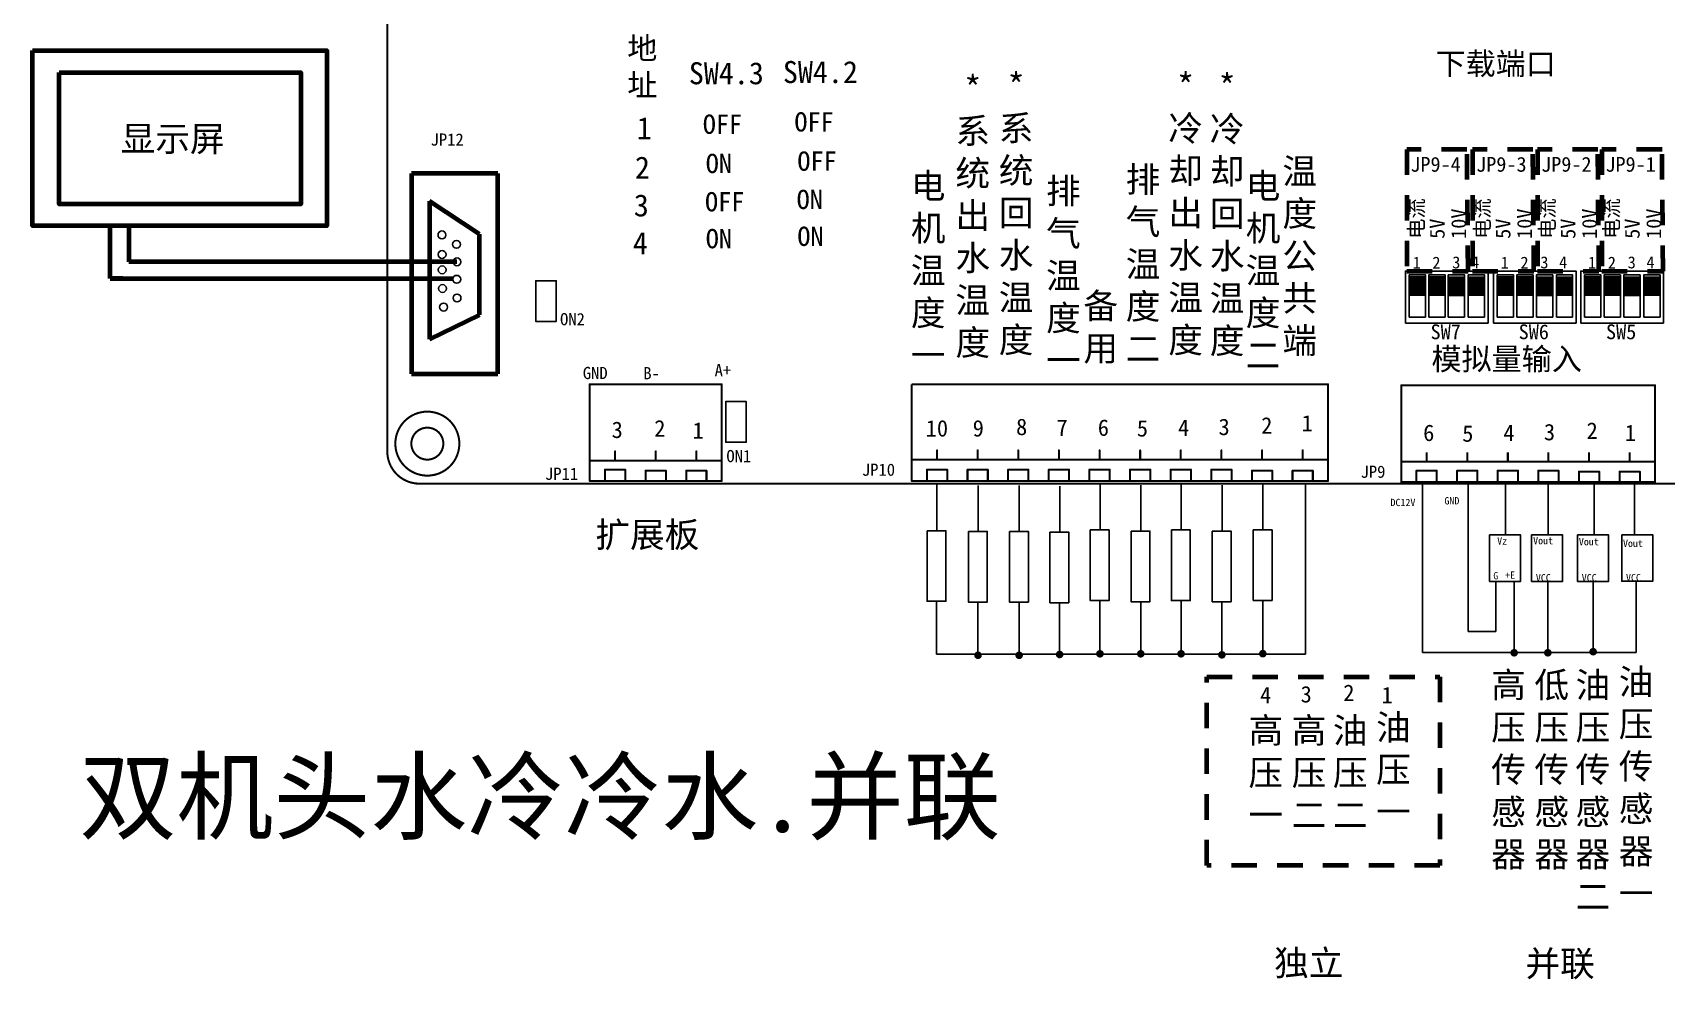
# Model space of a CAD drawing. Extents: x -2.1 to 11.9, y 28.1 to 36.9.
# Drawn here: x -1.91 to 6.13, y 28.52 to 33.18 of the extents above; entities that cross this region are included whole.
import ezdxf
from ezdxf.enums import TextEntityAlignment as Align

# ---------------------------------------------------------------- set-up
doc = ezdxf.new("R2010")
doc.units = 0
doc.header["$MEASUREMENT"] = 0
doc.linetypes.add('ACAD_ISO07W100', pattern=[3, 0, -3])
doc.linetypes.add('HIDDEN2', pattern=[0.1875, 0.125, -0.0625])
doc.layers.get('0').update_dxf_attribs({"linetype": 'CONTINUOUS'})
for name, color, linetype in [('BOTTOMSOLDER', 250, 'CONTINUOUS'), ('KEEPOUTLAYER', 250, 'CONTINUOUS'), ('MECHANICAL1', 251, 'CONTINUOUS'), ('TOPOVERLAY', 250, 'CONTINUOUS')]:
    doc.layers.add(name, color=color, linetype=linetype)
doc.styles.add('宋体', font='')
doc.styles.get('宋体').set_extended_font_data('SimSun')

msp = doc.modelspace()

# ---------------------------------------------------------------- hatches: boundary and pattern name
for points in [[(4.8653, 31.9853), (4.9455, 31.9853), (4.9455, 31.8872), (4.8653, 31.8872)], [(4.963, 31.9857), (5.0432, 31.9857), (5.0432, 31.8877), (4.963, 31.8877)], [(5.0588, 31.9848), (5.139, 31.9848), (5.139, 31.8867), (5.0588, 31.8867)], [(5.1571, 31.9852), (5.2372, 31.9852), (5.2372, 31.8872), (5.1571, 31.8872)], [(5.299, 31.9853), (5.3792, 31.9853), (5.3792, 31.8872), (5.299, 31.8872)], [(5.3967, 31.9857), (5.4769, 31.9857), (5.4769, 31.8877), (5.3967, 31.8877)], [(5.4925, 31.9848), (5.5727, 31.9848), (5.5727, 31.8867), (5.4925, 31.8867)], [(5.5908, 31.9852), (5.6709, 31.9852), (5.6709, 31.8872), (5.5908, 31.8872)], [(5.729, 31.9853), (5.8092, 31.9853), (5.8092, 31.8872), (5.729, 31.8872)], [(5.8267, 31.9857), (5.9069, 31.9857), (5.9069, 31.8877), (5.8267, 31.8877)], [(5.9225, 31.9848), (6.0026, 31.9848), (6.0026, 31.8867), (5.9225, 31.8867)], [(6.0207, 31.9852), (6.1009, 31.9852), (6.1009, 31.8872), (6.0207, 31.8872)]]:
    msp.add_hatch(color=256).paths.add_polyline_path(points)
h = msp.add_hatch(color=256)
edge = h.paths.add_edge_path()
edge.add_arc((2.7437, 30.1191), 0.0189, 180, 540)
h = msp.add_hatch(color=256)
edge = h.paths.add_edge_path()
edge.add_arc((2.9462, 30.1191), 0.0189, 180, 540)
h = msp.add_hatch(color=256)
edge = h.paths.add_edge_path()
edge.add_arc((3.1455, 30.123), 0.0189, 180, 540)
h = msp.add_hatch(color=256)
edge = h.paths.add_edge_path()
edge.add_arc((3.344, 30.1265), 0.0189, 180, 540)
h = msp.add_hatch(color=256)
edge = h.paths.add_edge_path()
edge.add_arc((3.5449, 30.1265), 0.0189, 180, 540)
h = msp.add_hatch(color=256)
edge = h.paths.add_edge_path()
edge.add_arc((3.7434, 30.1265), 0.0189, 180, 540)
h = msp.add_hatch(color=256)
edge = h.paths.add_edge_path()
edge.add_arc((3.9444, 30.1214), 0.0189, 180, 540)
h = msp.add_hatch(color=256)
edge = h.paths.add_edge_path()
edge.add_arc((4.1458, 30.1271), 0.0189, 180, 540)
h = msp.add_hatch(color=256)
edge = h.paths.add_edge_path()
edge.add_arc((5.3831, 30.1315), 0.0189, 180, 540)
h = msp.add_hatch(color=256)
edge = h.paths.add_edge_path()
edge.add_arc((5.5489, 30.1315), 0.0189, 180, 540)
h = msp.add_hatch(color=256)
edge = h.paths.add_edge_path()
edge.add_arc((5.7721, 30.1367), 0.0189, 180, 540)

# ---------------------------------------------------------------- linework, layer by layer
for p, q in [((5.253, 32.0106), (4.8461, 32.0106)), ((4.8477, 32.0108), (4.8477, 31.7542)), ((5.2547, 32.0108), (5.2547, 31.7542)), ((5.6867, 32.0106), (5.2798, 32.0106)), ((5.2814, 32.0108), (5.2814, 31.7542)), ((5.6883, 32.0108), (5.6883, 31.7542)), ((6.1167, 32.0106), (5.7098, 32.0106)), ((5.7114, 32.0108), (5.7114, 31.7542)), ((6.1183, 32.0108), (6.1183, 31.7542)), ((4.8664, 31.7834), (4.9468, 31.7834)), ((4.9625, 31.7834), (5.0429, 31.7834)), ((5.0589, 31.7834), (5.1393, 31.7834)), ((5.1572, 31.7834), (5.2375, 31.7834)), ((5.3001, 31.7834), (5.3805, 31.7834)), ((5.3962, 31.7834), (5.4766, 31.7834)), ((5.4926, 31.7834), (5.573, 31.7834)), ((5.5908, 31.7834), (5.6712, 31.7834)), ((5.73, 31.7834), (5.8104, 31.7834)), ((5.8262, 31.7834), (5.9066, 31.7834)), ((5.9225, 31.7834), (6.0029, 31.7834)), ((6.0208, 31.7834), (6.1012, 31.7834)), ((4.8477, 31.7542), (5.2547, 31.7542)), ((5.2814, 31.7542), (5.6883, 31.7542)), ((5.7114, 31.7542), (6.1183, 31.7542))]:
    msp.add_line(p, q)
for points in [[(4.8664, 31.7834), (4.8664, 31.9917), (4.9468, 31.9917), (4.9468, 31.7834)], [(4.9625, 31.7834), (4.9625, 31.9917), (5.0429, 31.9917), (5.0429, 31.7834)], [(5.0589, 31.7834), (5.0589, 31.9917), (5.1393, 31.9917), (5.1393, 31.7834)], [(5.1572, 31.7834), (5.1572, 31.9917), (5.2375, 31.9917), (5.2375, 31.7834)], [(5.3001, 31.7834), (5.3001, 31.9917), (5.3805, 31.9917), (5.3805, 31.7834)], [(5.3962, 31.7834), (5.3962, 31.9917), (5.4766, 31.9917), (5.4766, 31.7834)], [(5.4926, 31.7834), (5.4926, 31.9917), (5.573, 31.9917), (5.573, 31.7834)], [(5.5908, 31.7834), (5.5908, 31.9917), (5.6712, 31.9917), (5.6712, 31.7834)], [(5.73, 31.7834), (5.73, 31.9917), (5.8104, 31.9917), (5.8104, 31.7834)], [(5.8262, 31.7834), (5.8262, 31.9917), (5.9066, 31.9917), (5.9066, 31.7834)], [(5.9225, 31.7834), (5.9225, 31.9917), (6.0029, 31.9917), (6.0029, 31.7834)], [(6.0208, 31.7834), (6.0208, 31.9917), (6.1012, 31.9917), (6.1012, 31.7834)]]:
    msp.add_lwpolyline(points)
at = {"layer": 'BOTTOMSOLDER', "color": 0, "linetype": 'Continuous', "lineweight": 80}
for p, q in [((0.3799, 32.4911), (-0.0454, 32.4911)), ((-0.0454, 32.4911), (-0.045, 32.4813)), ((-0.045, 32.4813), (-0.045, 31.5053)), ((0.3799, 31.5053), (0.3799, 32.4911)), ((0.2888, 32.1915), (0.0438, 32.3548)), ((0.0438, 32.3548), (0.0438, 32.3177)), ((0.0438, 32.3177), (0.0438, 31.6758)), ((-1.5287, 32.1401), (-1.5287, 32.2332)), ((-1.4348, 32.0559), (-1.4348, 32.2332)), ((0.2888, 31.7946), (0.2888, 32.1915)), ((-1.5287, 31.9736), (-1.5287, 32.1401)), ((0.1785, 32.0559), (-1.4368, 32.0559)), ((-1.5287, 31.9736), (0.1584, 31.9736)), ((-1.4656, 31.9736), (-1.5287, 31.9736)), ((0.0438, 31.6758), (0.2888, 31.7946)), ((-0.045, 31.5053), (0.3799, 31.5053))]:
    msp.add_line(p, q, dxfattribs=at)
at = {"layer": 'BOTTOMSOLDER', "color": 0, "linetype": 'Continuous'}
for p, q in [((4.3563, 30.1246), (4.3563, 30.9641)), ((4.9312, 30.133), (4.9312, 30.9641)), ((5.1575, 30.2364), (5.1575, 30.9641)), ((5.5505, 30.7176), (5.5505, 30.9693)), ((5.9764, 30.7154), (5.9764, 30.9671)), ((6.0656, 30.9641), (6.0656, 30.9641)), ((2.5406, 30.9583), (2.5406, 30.7325)), ((2.7442, 30.9544), (2.7442, 30.7286)), ((2.9467, 30.9546), (2.9467, 30.7288)), ((3.146, 30.9516), (3.146, 30.7258)), ((3.3445, 30.9617), (3.3445, 30.7359)), ((3.5454, 30.9567), (3.5454, 30.7308)), ((3.7439, 30.9617), (3.7439, 30.7359)), ((3.9449, 30.9567), (3.9449, 30.7308)), ((4.1463, 30.9624), (4.1463, 30.7366)), ((5.3409, 30.7116), (5.3409, 30.9633)), ((5.7775, 30.7116), (5.7775, 30.9633)), ((2.5406, 30.7325), (2.5406, 30.7325)), ((2.7442, 30.7286), (2.7442, 30.7286)), ((2.9467, 30.7288), (2.9467, 30.7288)), ((3.146, 30.7258), (3.146, 30.7258)), ((3.3445, 30.7359), (3.3445, 30.7359)), ((3.5454, 30.7308), (3.5454, 30.7308)), ((3.7439, 30.7359), (3.7439, 30.7359)), ((3.9449, 30.7308), (3.9449, 30.7308)), ((4.1463, 30.7366), (4.1463, 30.7366)), ((5.293, 30.4827), (5.293, 30.2364)), ((5.383, 30.133), (5.383, 30.4827)), ((5.772, 30.4879), (5.772, 30.1382)), ((5.9836, 30.133), (5.9836, 30.4835)), ((5.5488, 30.4801), (5.5488, 30.1304)), ((2.54, 30.3832), (2.54, 30.1246)), ((2.7436, 30.3792), (2.7436, 30.1206)), ((2.946, 30.3795), (2.946, 30.1209)), ((3.1454, 30.3764), (3.1454, 30.1178)), ((3.3438, 30.3866), (3.3438, 30.128)), ((3.5448, 30.3815), (3.5448, 30.1229)), ((3.7432, 30.3866), (3.7432, 30.128)), ((3.9442, 30.3815), (3.9442, 30.1229)), ((4.1457, 30.3872), (4.1457, 30.1287)), ((5.293, 30.2364), (5.1575, 30.2364)), ((2.54, 30.1246), (4.3563, 30.1246)), ((5.383, 30.133), (4.9312, 30.133)), ((5.383, 30.133), (5.9836, 30.133)), ((5.8477, 30.133), (5.8477, 30.133))]:
    msp.add_line(p, q, dxfattribs=at)
at = {"layer": 'BOTTOMSOLDER', "color": 0, "linetype": 'Continuous', "lineweight": 80}
for points in [[(-1.9103, 33.0962), (-0.4618, 33.0962), (-0.4618, 32.2332), (-1.9103, 32.2332)], [(-1.7801, 32.9873), (-0.5906, 32.9873), (-0.5906, 32.3394), (-1.7801, 32.3394)]]:
    msp.add_lwpolyline(points, close=True, dxfattribs=at)
at = {"layer": 'BOTTOMSOLDER', "color": 0, "linetype": 'HIDDEN2', "lineweight": 80}
for points in [[(4.854, 32.6088), (4.854, 32.0106), (5.1564, 32.0106), (5.1509, 32.6088), (4.854, 32.6088)], [(5.178, 32.6088), (5.178, 32.0106), (5.4805, 32.0106), (5.4749, 32.6088), (5.178, 32.6088)], [(5.498, 32.6088), (5.498, 32.0106), (5.8004, 32.0106), (5.7949, 32.6088), (5.498, 32.6088)], [(5.8142, 32.6088), (5.8142, 32.0106), (6.1167, 32.0106), (6.1111, 32.6088), (5.8142, 32.6088)]]:
    msp.add_lwpolyline(points, dxfattribs=at)
at = {"layer": 'BOTTOMSOLDER', "color": 0, "linetype": 'Continuous'}
for points in [[(2.4927, 30.7325), (2.5854, 30.7325), (2.5854, 30.3847), (2.4927, 30.3847)], [(2.6962, 30.7286), (2.789, 30.7286), (2.789, 30.3807), (2.6962, 30.3807)], [(2.8987, 30.7288), (2.9915, 30.7288), (2.9915, 30.381), (2.8987, 30.381)], [(3.098, 30.7258), (3.1908, 30.7258), (3.1908, 30.3779), (3.098, 30.3779)], [(3.2965, 30.7359), (3.3893, 30.7359), (3.3893, 30.3881), (3.2965, 30.3881)], [(3.4975, 30.7308), (3.5903, 30.7308), (3.5903, 30.383), (3.4975, 30.383)], [(3.6959, 30.7359), (3.7887, 30.7359), (3.7887, 30.3881), (3.6959, 30.3881)], [(3.8969, 30.7308), (3.9897, 30.7308), (3.9897, 30.383), (3.8969, 30.383)], [(4.0983, 30.7366), (4.1911, 30.7366), (4.1911, 30.3888), (4.0983, 30.3888)], [(5.2625, 30.7116), (5.4152, 30.7116), (5.4152, 30.4827), (5.2625, 30.4827)], [(5.4692, 30.7116), (5.6219, 30.7116), (5.6219, 30.4827), (5.4692, 30.4827)], [(5.695, 30.7116), (5.8477, 30.7116), (5.8477, 30.4827), (5.695, 30.4827)], [(5.9129, 30.7124), (6.0656, 30.7124), (6.0656, 30.4835), (5.9129, 30.4835)]]:
    msp.add_lwpolyline(points, close=True, dxfattribs=at)
at = {"layer": 'BOTTOMSOLDER', "color": 0, "linetype": 'HIDDEN2', "lineweight": 80}
msp.add_lwpolyline([(3.87, 30.0133), (5.017, 30.0133), (5.017, 29.0849), (3.87, 29.0849)], close=True, dxfattribs=at)
at = {"layer": 'BOTTOMSOLDER', "color": 0, "linetype": 'Continuous'}
for centre in [(0.1046, 32.1884), (0.1046, 32.1884), (0.1053, 32.092), (0.1764, 32.1418), (0.1764, 32.1418), (0.1056, 32.0165), (0.1056, 32.0165), (0.1785, 32.0559), (0.1072, 31.9245), (0.1774, 31.9699), (0.1774, 31.9699), (0.1127, 31.833), (0.179, 31.8779)]:
    msp.add_circle(centre, 0.0194, dxfattribs=at)
at = {"layer": 'KEEPOUTLAYER', "color": 0, "const_width": 0.01}
for points in [[(-0.1642, 31.1216), (-0.1642, 35.7279)], [(-0.0067, 30.9641), (10.9307, 30.9641)]]:
    msp.add_lwpolyline(points, dxfattribs=at)
at = {"layer": 'KEEPOUTLAYER', "color": 0}
for points, const_width in [([(0.1902, 31.1609, 1), (-0.1248, 31.1609, 1)], 0.01), ([(-0.1273, 31.1609, 1), (-0.1223, 31.1609, 1)], 0.005), ([(0.1877, 31.1609, 1), (0.1927, 31.1609, 1)], 0.005), ([(-0.0092, 30.9641, 1), (-0.0042, 30.9641, 1)], 0.005), ([(-0.0092, 30.9641, 1), (-0.0042, 30.9641, 1)], 0.005)]:
    msp.add_lwpolyline(points, format="xyb", close=True, dxfattribs=dict(at, const_width=const_width))
at = {"layer": 'KEEPOUTLAYER', "color": 0, "const_width": 0.01}
msp.add_lwpolyline([(-0.0067, 30.9641, -0.414214), (-0.1642, 31.1216)], format="xyb", dxfattribs=at)
at = {"layer": 'MECHANICAL1', "color": 0}
for points, const_width in [([(0.1114, 31.1609, 1), (-0.046, 31.1609, 1)], 0.01), ([(-0.0485, 31.1609, 1), (-0.0435, 31.1609, 1)], 0.005), ([(0.1089, 31.1609, 1), (0.1139, 31.1609, 1)], 0.005)]:
    msp.add_lwpolyline(points, format="xyb", close=True, dxfattribs=dict(at, const_width=const_width))
at = {"layer": 'TOPOVERLAY', "color": 0}
for points, const_width in [([(0.565, 31.9627, 1), (0.5689, 31.9627, 1)], 0.00394), ([(0.565, 31.9627, 1), (0.5689, 31.9627, 1)], 0.00394), ([(0.665, 31.9627, 1), (0.6689, 31.9627, 1)], 0.00394), ([(0.665, 31.9627, 1), (0.6689, 31.9627, 1)], 0.00394), ([(0.565, 31.7627, 1), (0.5689, 31.7627, 1)], 0.00394), ([(0.565, 31.7627, 1), (0.5689, 31.7627, 1)], 0.00394), ([(0.665, 31.7627, 1), (0.6689, 31.7627, 1)], 0.00394), ([(0.665, 31.7627, 1), (0.6689, 31.7627, 1)], 0.00394), ([(0.8295, 31.4527, 1), (0.8345, 31.4527, 1)], 0.005), ([(0.8295, 31.4527, 1), (0.8345, 31.4527, 1)], 0.005), ([(1.4795, 31.4527, 1), (1.4845, 31.4527, 1)], 0.005), ([(1.4795, 31.4527, 1), (1.4845, 31.4527, 1)], 0.005), ([(4.4645, 31.4527, 1), (4.4695, 31.4527, 1)], 0.005), ([(4.4645, 31.4527, 1), (4.4695, 31.4527, 1)], 0.005), ([(4.8245, 31.4477, 1), (4.8295, 31.4477, 1)], 0.005), ([(4.8245, 31.4477, 1), (4.8295, 31.4477, 1)], 0.005), ([(6.0745, 31.4477, 1), (6.0795, 31.4477, 1)], 0.005), ([(6.0745, 31.4477, 1), (6.0795, 31.4477, 1)], 0.005), ([(1.5, 31.3677, 1), (1.5039, 31.3677, 1)], 0.00394), ([(1.5, 31.3677, 1), (1.5039, 31.3677, 1)], 0.00394), ([(1.6, 31.3677, 1), (1.6039, 31.3677, 1)], 0.00394), ([(1.6, 31.3677, 1), (1.6039, 31.3677, 1)], 0.00394), ([(0.9545, 31.1227, 1), (0.9595, 31.1227, 1)], 0.005), ([(1.1545, 31.1227, 1), (1.1595, 31.1227, 1)], 0.005), ([(1.3545, 31.1227, 1), (1.3595, 31.1227, 1)], 0.005), ([(1.5, 31.1677, 1), (1.5039, 31.1677, 1)], 0.00394), ([(1.5, 31.1677, 1), (1.5039, 31.1677, 1)], 0.00394), ([(1.6, 31.1677, 1), (1.6039, 31.1677, 1)], 0.00394), ([(1.6, 31.1677, 1), (1.6039, 31.1677, 1)], 0.00394), ([(2.5395, 31.1277, 1), (2.5445, 31.1277, 1)], 0.005), ([(2.7395, 31.1277, 1), (2.7445, 31.1277, 1)], 0.005), ([(2.9395, 31.1277, 1), (2.9445, 31.1277, 1)], 0.005), ([(3.1395, 31.1277, 1), (3.1445, 31.1277, 1)], 0.005), ([(3.3395, 31.1277, 1), (3.3445, 31.1277, 1)], 0.005), ([(3.5395, 31.1277, 1), (3.5445, 31.1277, 1)], 0.005), ([(3.7395, 31.1277, 1), (3.7445, 31.1277, 1)], 0.005), ([(3.9395, 31.1277, 1), (3.9445, 31.1277, 1)], 0.005), ([(4.1395, 31.1277, 1), (4.1445, 31.1277, 1)], 0.005), ([(4.3395, 31.1277, 1), (4.3445, 31.1277, 1)], 0.005), ([(0.8295, 31.0777, 1), (0.8345, 31.0777, 1)], 0.005), ([(0.9545, 31.0777, 1), (0.9595, 31.0777, 1)], 0.005), ([(1.1545, 31.0777, 1), (1.1595, 31.0777, 1)], 0.005), ([(1.3545, 31.0777, 1), (1.3595, 31.0777, 1)], 0.005), ([(1.4795, 31.0777, 1), (1.4845, 31.0777, 1)], 0.005), ([(2.4145, 31.0827, 1), (2.4195, 31.0827, 1)], 0.005), ([(2.5395, 31.0827, 1), (2.5445, 31.0827, 1)], 0.005), ([(2.7395, 31.0827, 1), (2.7445, 31.0827, 1)], 0.005), ([(2.9395, 31.0827, 1), (2.9445, 31.0827, 1)], 0.005), ([(3.1395, 31.0827, 1), (3.1445, 31.0827, 1)], 0.005), ([(3.3395, 31.0827, 1), (3.3445, 31.0827, 1)], 0.005), ([(3.5395, 31.0827, 1), (3.5445, 31.0827, 1)], 0.005), ([(3.6145, 31.0827, 1), (3.6195, 31.0827, 1)], 0.005), ([(3.6645, 31.0827, 1), (3.6695, 31.0827, 1)], 0.005), ([(3.7395, 31.0827, 1), (3.7445, 31.0827, 1)], 0.005), ([(3.9395, 31.0827, 1), (3.9445, 31.0827, 1)], 0.005), ([(4.1395, 31.0827, 1), (4.1445, 31.0827, 1)], 0.005), ([(4.3395, 31.0827, 1), (4.3445, 31.0827, 1)], 0.005), ([(4.4645, 31.0827, 1), (4.4695, 31.0827, 1)], 0.005), ([(4.8245, 31.0727, 1), (4.8295, 31.0727, 1)], 0.005), ([(4.9495, 31.0727, 1), (4.9545, 31.0727, 1)], 0.005), ([(5.1495, 31.0727, 1), (5.1545, 31.0727, 1)], 0.005), ([(5.2245, 31.0727, 1), (5.2295, 31.0727, 1)], 0.005), ([(5.2695, 31.0727, 1), (5.2745, 31.0727, 1)], 0.005), ([(5.3495, 31.0727, 1), (5.3545, 31.0727, 1)], 0.005), ([(5.5495, 31.0727, 1), (5.5545, 31.0727, 1)], 0.005), ([(5.7495, 31.0727, 1), (5.7545, 31.0727, 1)], 0.005), ([(5.9495, 31.0727, 1), (5.9545, 31.0727, 1)], 0.005), ([(6.0745, 31.0727, 1), (6.0795, 31.0727, 1)], 0.005), ([(-0.0242, 30.9641, 1), (-0.0192, 30.9641, 1)], 0.005), ([(0.8295, 30.9777, 1), (0.8345, 30.9777, 1)], 0.005), ([(0.8295, 30.9777, 1), (0.8345, 30.9777, 1)], 0.005), ([(0.9045, 31.0327, 1), (0.9095, 31.0327, 1)], 0.005), ([(0.9045, 31.0327, 1), (0.9095, 31.0327, 1)], 0.005), ([(0.9045, 30.9827, 1), (0.9095, 30.9827, 1)], 0.005), ([(1.0045, 31.0327, 1), (1.0095, 31.0327, 1)], 0.005), ([(1.0045, 31.0327, 1), (1.0095, 31.0327, 1)], 0.005), ([(1.0045, 30.9827, 1), (1.0095, 30.9827, 1)], 0.005), ([(1.1045, 31.0277, 1), (1.1095, 31.0277, 1)], 0.005), ([(1.1045, 31.0277, 1), (1.1095, 31.0277, 1)], 0.005), ([(1.1045, 30.9777, 1), (1.1095, 30.9777, 1)], 0.005), ([(1.2045, 31.0277, 1), (1.2095, 31.0277, 1)], 0.005), ([(1.2045, 31.0277, 1), (1.2095, 31.0277, 1)], 0.005), ([(1.2045, 30.9777, 1), (1.2095, 30.9777, 1)], 0.005), ([(1.3045, 31.0277, 1), (1.3095, 31.0277, 1)], 0.005), ([(1.3045, 31.0277, 1), (1.3095, 31.0277, 1)], 0.005), ([(1.3045, 30.9777, 1), (1.3095, 30.9777, 1)], 0.005), ([(1.4045, 31.0277, 1), (1.4095, 31.0277, 1)], 0.005), ([(1.4045, 31.0277, 1), (1.4095, 31.0277, 1)], 0.005), ([(1.4045, 30.9777, 1), (1.4095, 30.9777, 1)], 0.005), ([(1.4795, 30.9777, 1), (1.4845, 30.9777, 1)], 0.005), ([(1.4795, 30.9777, 1), (1.4845, 30.9777, 1)], 0.005), ([(2.4145, 30.9777, 1), (2.4195, 30.9777, 1)], 0.005), ([(2.4145, 30.9777, 1), (2.4195, 30.9777, 1)], 0.005), ([(2.4895, 31.0327, 1), (2.4945, 31.0327, 1)], 0.005), ([(2.4895, 31.0327, 1), (2.4945, 31.0327, 1)], 0.005), ([(2.4895, 30.9827, 1), (2.4945, 30.9827, 1)], 0.005), ([(2.5895, 31.0327, 1), (2.5945, 31.0327, 1)], 0.005), ([(2.5895, 31.0327, 1), (2.5945, 31.0327, 1)], 0.005), ([(2.5895, 30.9827, 1), (2.5945, 30.9827, 1)], 0.005), ([(2.6895, 31.0327, 1), (2.6945, 31.0327, 1)], 0.005), ([(2.6895, 31.0327, 1), (2.6945, 31.0327, 1)], 0.005), ([(2.6895, 30.9827, 1), (2.6945, 30.9827, 1)], 0.005), ([(2.7895, 31.0327, 1), (2.7945, 31.0327, 1)], 0.005), ([(2.7895, 31.0327, 1), (2.7945, 31.0327, 1)], 0.005), ([(2.7895, 30.9827, 1), (2.7945, 30.9827, 1)], 0.005), ([(2.8895, 31.0327, 1), (2.8945, 31.0327, 1)], 0.005), ([(2.8895, 31.0327, 1), (2.8945, 31.0327, 1)], 0.005), ([(2.8895, 30.9827, 1), (2.8945, 30.9827, 1)], 0.005), ([(2.9895, 31.0327, 1), (2.9945, 31.0327, 1)], 0.005), ([(2.9895, 31.0327, 1), (2.9945, 31.0327, 1)], 0.005), ([(2.9895, 30.9827, 1), (2.9945, 30.9827, 1)], 0.005), ([(3.0895, 31.0327, 1), (3.0945, 31.0327, 1)], 0.005), ([(3.0895, 31.0327, 1), (3.0945, 31.0327, 1)], 0.005), ([(3.0895, 30.9827, 1), (3.0945, 30.9827, 1)], 0.005), ([(3.1895, 31.0327, 1), (3.1945, 31.0327, 1)], 0.005), ([(3.1895, 31.0327, 1), (3.1945, 31.0327, 1)], 0.005), ([(3.1895, 30.9827, 1), (3.1945, 30.9827, 1)], 0.005), ([(3.2895, 31.0327, 1), (3.2945, 31.0327, 1)], 0.005), ([(3.2895, 31.0327, 1), (3.2945, 31.0327, 1)], 0.005), ([(3.2895, 30.9827, 1), (3.2945, 30.9827, 1)], 0.005), ([(3.3895, 31.0327, 1), (3.3945, 31.0327, 1)], 0.005), ([(3.3895, 31.0327, 1), (3.3945, 31.0327, 1)], 0.005), ([(3.3895, 30.9827, 1), (3.3945, 30.9827, 1)], 0.005), ([(3.4895, 31.0327, 1), (3.4945, 31.0327, 1)], 0.005), ([(3.4895, 31.0327, 1), (3.4945, 31.0327, 1)], 0.005), ([(3.4895, 30.9827, 1), (3.4945, 30.9827, 1)], 0.005), ([(3.5895, 31.0327, 1), (3.5945, 31.0327, 1)], 0.005), ([(3.5895, 31.0327, 1), (3.5945, 31.0327, 1)], 0.005), ([(3.5895, 30.9827, 1), (3.5945, 30.9827, 1)], 0.005), ([(3.6895, 31.0327, 1), (3.6945, 31.0327, 1)], 0.005), ([(3.6895, 31.0327, 1), (3.6945, 31.0327, 1)], 0.005), ([(3.6895, 30.9827, 1), (3.6945, 30.9827, 1)], 0.005), ([(3.7895, 31.0327, 1), (3.7945, 31.0327, 1)], 0.005), ([(3.7895, 31.0327, 1), (3.7945, 31.0327, 1)], 0.005), ([(3.7895, 30.9827, 1), (3.7945, 30.9827, 1)], 0.005), ([(3.8895, 31.0327, 1), (3.8945, 31.0327, 1)], 0.005), ([(3.8895, 31.0327, 1), (3.8945, 31.0327, 1)], 0.005), ([(3.8895, 30.9827, 1), (3.8945, 30.9827, 1)], 0.005), ([(3.9895, 31.0327, 1), (3.9945, 31.0327, 1)], 0.005), ([(3.9895, 31.0327, 1), (3.9945, 31.0327, 1)], 0.005), ([(3.9895, 30.9827, 1), (3.9945, 30.9827, 1)], 0.005), ([(4.0895, 31.0277, 1), (4.0945, 31.0277, 1)], 0.005), ([(4.0895, 31.0277, 1), (4.0945, 31.0277, 1)], 0.005), ([(4.0895, 30.9777, 1), (4.0945, 30.9777, 1)], 0.005), ([(4.1895, 31.0277, 1), (4.1945, 31.0277, 1)], 0.005), ([(4.1895, 31.0277, 1), (4.1945, 31.0277, 1)], 0.005), ([(4.1895, 30.9777, 1), (4.1945, 30.9777, 1)], 0.005), ([(4.2895, 31.0277, 1), (4.2945, 31.0277, 1)], 0.005), ([(4.2895, 31.0277, 1), (4.2945, 31.0277, 1)], 0.005), ([(4.2895, 30.9777, 1), (4.2945, 30.9777, 1)], 0.005), ([(4.3895, 31.0277, 1), (4.3945, 31.0277, 1)], 0.005), ([(4.3895, 31.0277, 1), (4.3945, 31.0277, 1)], 0.005), ([(4.3895, 30.9777, 1), (4.3945, 30.9777, 1)], 0.005), ([(4.4645, 30.9777, 1), (4.4695, 30.9777, 1)], 0.005), ([(4.4645, 30.9777, 1), (4.4695, 30.9777, 1)], 0.005), ([(4.8245, 30.9727, 1), (4.8295, 30.9727, 1)], 0.005), ([(4.8245, 30.9727, 1), (4.8295, 30.9727, 1)], 0.005), ([(4.8995, 31.0277, 1), (4.9045, 31.0277, 1)], 0.005), ([(4.8995, 31.0277, 1), (4.9045, 31.0277, 1)], 0.005), ([(4.8995, 30.9777, 1), (4.9045, 30.9777, 1)], 0.005), ([(4.9995, 31.0277, 1), (5.0045, 31.0277, 1)], 0.005), ([(4.9995, 31.0277, 1), (5.0045, 31.0277, 1)], 0.005), ([(4.9995, 30.9777, 1), (5.0045, 30.9777, 1)], 0.005), ([(5.0995, 31.0277, 1), (5.1045, 31.0277, 1)], 0.005), ([(5.0995, 31.0277, 1), (5.1045, 31.0277, 1)], 0.005), ([(5.0995, 30.9777, 1), (5.1045, 30.9777, 1)], 0.005), ([(5.1995, 31.0277, 1), (5.2045, 31.0277, 1)], 0.005), ([(5.1995, 31.0277, 1), (5.2045, 31.0277, 1)], 0.005), ([(5.1995, 30.9777, 1), (5.2045, 30.9777, 1)], 0.005), ([(5.2995, 31.0277, 1), (5.3045, 31.0277, 1)], 0.005), ([(5.2995, 31.0277, 1), (5.3045, 31.0277, 1)], 0.005), ([(5.2995, 30.9777, 1), (5.3045, 30.9777, 1)], 0.005), ([(5.3995, 31.0277, 1), (5.4045, 31.0277, 1)], 0.005), ([(5.3995, 31.0277, 1), (5.4045, 31.0277, 1)], 0.005), ([(5.3995, 30.9777, 1), (5.4045, 30.9777, 1)], 0.005), ([(5.4995, 31.0277, 1), (5.5045, 31.0277, 1)], 0.005), ([(5.4995, 31.0277, 1), (5.5045, 31.0277, 1)], 0.005), ([(5.4995, 30.9777, 1), (5.5045, 30.9777, 1)], 0.005), ([(5.5995, 31.0277, 1), (5.6045, 31.0277, 1)], 0.005), ([(5.5995, 31.0277, 1), (5.6045, 31.0277, 1)], 0.005), ([(5.5995, 30.9777, 1), (5.6045, 30.9777, 1)], 0.005), ([(5.6995, 31.0227, 1), (5.7045, 31.0227, 1)], 0.005), ([(5.6995, 31.0227, 1), (5.7045, 31.0227, 1)], 0.005), ([(5.6995, 30.9727, 1), (5.7045, 30.9727, 1)], 0.005), ([(5.7995, 31.0227, 1), (5.8045, 31.0227, 1)], 0.005), ([(5.7995, 31.0227, 1), (5.8045, 31.0227, 1)], 0.005), ([(5.7995, 30.9727, 1), (5.8045, 30.9727, 1)], 0.005), ([(5.8995, 31.0227, 1), (5.9045, 31.0227, 1)], 0.005), ([(5.8995, 31.0227, 1), (5.9045, 31.0227, 1)], 0.005), ([(5.8995, 30.9727, 1), (5.9045, 30.9727, 1)], 0.005), ([(5.9995, 31.0227, 1), (6.0045, 31.0227, 1)], 0.005), ([(5.9995, 31.0227, 1), (6.0045, 31.0227, 1)], 0.005), ([(5.9995, 30.9727, 1), (6.0045, 30.9727, 1)], 0.005), ([(6.0745, 30.9727, 1), (6.0795, 30.9727, 1)], 0.005), ([(6.0745, 30.9727, 1), (6.0795, 30.9727, 1)], 0.005)]:
    msp.add_lwpolyline(points, format="xyb", close=True, dxfattribs=dict(at, const_width=const_width))
for points, const_width in [([(0.567, 31.9627), (0.667, 31.9627)], 0.00787), ([(0.567, 31.7627), (0.567, 31.9627)], 0.00787), ([(0.667, 31.7627), (0.667, 31.9627)], 0.00787), ([(0.567, 31.7627), (0.667, 31.7627)], 0.00787), ([(0.832, 30.9777), (0.832, 31.4527)], 0.01), ([(0.832, 31.4527), (1.482, 31.4527)], 0.01), ([(1.482, 30.9777), (1.482, 31.4527)], 0.01), ([(2.417, 30.9777), (2.417, 31.4527)], 0.01), ([(2.417, 31.4527), (4.467, 31.4527)], 0.01), ([(4.467, 30.9777), (4.467, 31.4527)], 0.01), ([(4.827, 31.4477), (6.077, 31.4477)], 0.01), ([(4.827, 30.9727), (4.827, 31.4477)], 0.01), ([(6.077, 30.9727), (6.077, 31.4477)], 0.01), ([(1.502, 31.3677), (1.602, 31.3677)], 0.00787), ([(1.502, 31.1677), (1.502, 31.3677)], 0.00787), ([(1.602, 31.1677), (1.602, 31.3677)], 0.00787), ([(0.957, 31.0777), (0.957, 31.1227)], 0.01), ([(1.157, 31.0777), (1.157, 31.1227)], 0.01), ([(1.357, 31.0777), (1.357, 31.1227)], 0.01), ([(1.502, 31.1677), (1.602, 31.1677)], 0.00787), ([(2.542, 31.0827), (2.542, 31.1277)], 0.01), ([(2.742, 31.0827), (2.742, 31.1277)], 0.01), ([(2.942, 31.0827), (2.942, 31.1277)], 0.01), ([(3.142, 31.0827), (3.142, 31.1277)], 0.01), ([(3.342, 31.0827), (3.342, 31.1277)], 0.01), ([(3.542, 31.0827), (3.542, 31.1277)], 0.01), ([(3.742, 31.0827), (3.742, 31.1277)], 0.01), ([(3.942, 31.0827), (3.942, 31.1277)], 0.01), ([(4.142, 31.0827), (4.142, 31.1277)], 0.01), ([(4.342, 31.0827), (4.342, 31.1277)], 0.01), ([(0.832, 31.0777), (1.482, 31.0777)], 0.01), ([(2.417, 31.0827), (3.667, 31.0827)], 0.01), ([(3.617, 31.0827), (4.467, 31.0827)], 0.01), ([(4.827, 31.0727), (5.272, 31.0727)], 0.01), ([(4.952, 31.0727), (4.952, 31.1177)], 0.01), ([(5.152, 31.0727), (5.152, 31.1177)], 0.01), ([(5.227, 31.0727), (6.077, 31.0727)], 0.01), ([(5.352, 31.0727), (5.352, 31.1177)], 0.01), ([(5.552, 31.0727), (5.552, 31.1177)], 0.01), ([(5.752, 31.0727), (5.752, 31.1177)], 0.01), ([(5.952, 31.0727), (5.952, 31.1177)], 0.01), ([(0.832, 30.9777), (1.482, 30.9777)], 0.01), ([(0.907, 30.9827), (0.907, 31.0327)], 0.01), ([(0.907, 31.0327), (1.007, 31.0327)], 0.01), ([(1.007, 30.9827), (1.007, 31.0327)], 0.01), ([(1.107, 30.9777), (1.107, 31.0277)], 0.01), ([(1.107, 31.0277), (1.207, 31.0277)], 0.01), ([(1.207, 30.9777), (1.207, 31.0277)], 0.01), ([(1.307, 31.0277), (1.407, 31.0277)], 0.01), ([(1.307, 30.9777), (1.307, 31.0277)], 0.01), ([(1.407, 30.9777), (1.407, 31.0277)], 0.01), ([(2.417, 30.9777), (4.467, 30.9777)], 0.01), ([(2.492, 30.9827), (2.492, 31.0327)], 0.01), ([(2.492, 31.0327), (2.592, 31.0327)], 0.01), ([(2.592, 30.9827), (2.592, 31.0327)], 0.01), ([(2.692, 31.0327), (2.792, 31.0327)], 0.01), ([(2.692, 30.9827), (2.692, 31.0327)], 0.01), ([(2.792, 30.9827), (2.792, 31.0327)], 0.01), ([(2.892, 30.9827), (2.892, 31.0327)], 0.01), ([(2.892, 31.0327), (2.992, 31.0327)], 0.01), ([(2.992, 30.9827), (2.992, 31.0327)], 0.01), ([(3.092, 31.0327), (3.192, 31.0327)], 0.01), ([(3.092, 30.9827), (3.092, 31.0327)], 0.01), ([(3.192, 30.9827), (3.192, 31.0327)], 0.01), ([(3.292, 31.0327), (3.392, 31.0327)], 0.01), ([(3.292, 30.9827), (3.292, 31.0327)], 0.01), ([(3.392, 30.9827), (3.392, 31.0327)], 0.01), ([(3.492, 31.0327), (3.592, 31.0327)], 0.01), ([(3.492, 30.9827), (3.492, 31.0327)], 0.01), ([(3.592, 30.9827), (3.592, 31.0327)], 0.01), ([(3.692, 31.0327), (3.792, 31.0327)], 0.01), ([(3.692, 30.9827), (3.692, 31.0327)], 0.01), ([(3.792, 30.9827), (3.792, 31.0327)], 0.01), ([(3.892, 30.9827), (3.892, 31.0327)], 0.01), ([(3.892, 31.0327), (3.992, 31.0327)], 0.01), ([(3.992, 30.9827), (3.992, 31.0327)], 0.01), ([(4.092, 30.9777), (4.092, 31.0277)], 0.01), ([(4.092, 31.0277), (4.192, 31.0277)], 0.01), ([(4.192, 30.9777), (4.192, 31.0277)], 0.01), ([(4.292, 31.0277), (4.392, 31.0277)], 0.01), ([(4.292, 30.9777), (4.292, 31.0277)], 0.01), ([(4.392, 30.9777), (4.392, 31.0277)], 0.01), ([(4.827, 30.9727), (6.077, 30.9727)], 0.01), ([(4.902, 30.9777), (4.902, 31.0277)], 0.01), ([(4.902, 31.0277), (5.002, 31.0277)], 0.01), ([(5.002, 30.9777), (5.002, 31.0277)], 0.01), ([(5.102, 30.9777), (5.102, 31.0277)], 0.01), ([(5.102, 31.0277), (5.202, 31.0277)], 0.01), ([(5.202, 30.9777), (5.202, 31.0277)], 0.01), ([(5.302, 30.9777), (5.302, 31.0277)], 0.01), ([(5.302, 31.0277), (5.402, 31.0277)], 0.01), ([(5.402, 30.9777), (5.402, 31.0277)], 0.01), ([(5.502, 31.0277), (5.602, 31.0277)], 0.01), ([(5.502, 30.9777), (5.502, 31.0277)], 0.01), ([(5.602, 30.9777), (5.602, 31.0277)], 0.01), ([(5.702, 31.0227), (5.802, 31.0227)], 0.01), ([(5.702, 30.9727), (5.702, 31.0227)], 0.01), ([(5.802, 30.9727), (5.802, 31.0227)], 0.01), ([(5.902, 30.9727), (5.902, 31.0227)], 0.01), ([(5.902, 31.0227), (6.002, 31.0227)], 0.01), ([(6.002, 30.9727), (6.002, 31.0227)], 0.01)]:
    msp.add_lwpolyline(points, dxfattribs=dict(at, const_width=const_width))

# ---------------------------------------------------------------- texts
at = {"linetype": 'ACAD_ISO07W100', "style": '宋体'}
for s, p in [('JP9-4', (4.8719, 32.4993)), ('JP9-3', (5.196, 32.4993)), ('JP9-2', (5.5159, 32.4993)), ('JP9-1', (5.8322, 32.4993)), ('SW7', (4.9716, 31.6749)), ('SW6', (5.4053, 31.6749)), ('SW5', (5.8353, 31.6749))]:
    msp.add_text(s, height=0.07301, dxfattribs=at).set_placement(p)
for s, p in [('电流', (4.9381, 32.1691)), ('电流', (5.2622, 32.1691)), ('电流', (5.5821, 32.1691)), ('电流', (5.8984, 32.1691)), ('5V', (5.0407, 32.1691)), ('10V', (5.1464, 32.1691)), ('5V', (5.3648, 32.1691)), ('10V', (5.4705, 32.1691)), ('5V', (5.6847, 32.1691)), ('10V', (5.7904, 32.1691)), ('5V', (6.0009, 32.1691)), ('10V', (6.1066, 32.1691))]:
    msp.add_text(s, height=0.07301, rotation=90, dxfattribs=at).set_placement(p)
at = {"linetype": 'ACAD_ISO07W100'}
for s, p in [('1', (4.9234, 32.0813)), ('2', (5.0205, 32.0813)), ('3', (5.1183, 32.0826)), ('4', (5.2109, 32.0831)), ('1', (5.3571, 32.0813)), ('2', (5.4542, 32.0813)), ('3', (5.552, 32.0826)), ('4', (5.6446, 32.0831)), ('1', (5.7871, 32.0813)), ('2', (5.8842, 32.0813)), ('3', (5.982, 32.0826)), ('4', (6.0746, 32.0831))]:
    msp.add_text(s, height=0.059, dxfattribs=at).set_placement(p, align=Align.TOP_RIGHT)
at = {"layer": 'BOTTOMSOLDER', "color": 0, "linetype": 'Continuous'}
for s, insert, char_height, width, attachment_point in [('{\\fSimSun|b0|i0|c134|p54;地址}', (1.0169, 33.1617), 0.108573, 0.036797, 1), ('{\\fSimSun|b0|i0|c134|p54;下载端口}', (4.996, 33.0855), 0.108573, 0.614766, 1), ('{\\fSimSun|b0|i0|c134|p54;*\\P系统出水温度}', (2.7179, 32.2769), 0.125, 0.036797, 5), ('{\\fSimSun|b0|i0|c134|p54;*\\P系统回水温度}', (2.9312, 32.2903), 0.125, 0.036797, 5), ('{\\fSimSun|b0|i0|c134|p54;*\\P冷却出水温度}', (3.7657, 32.2895), 0.125, 0.036797, 5), ('{\\fSimSun|b0|i0|c134|p54;*\\P冷却回水温度}', (3.97, 32.2859), 0.125, 0.036797, 5), ('{\\fSimSun|b0|i0|c134|p54;显示屏}', (-1.4766, 32.7245), 0.125, 0.811667, 1), ('1', (1.0635, 32.7681), 0.1086, 0.036797, 1), ('2', (1.0546, 32.5743), 0.1086, 0.036797, 1), ('{\\fSimSun|b0|i0|c134|p54;温度公共端}', (4.3276, 32.0784), 0.125, 0.036797, 5), ('{\\fSimSun|b0|i0|c134|p54;电机温度一}', (2.4983, 31.5339), 0.125, 0.036797, 8), ('{\\fSimSun|b0|i0|c134|p54;排气温度二}', (3.5561, 32.0448), 0.125, 0.036797, 5), ('{\\fSimSun|b0|i0|c134|p54;电机温度二}', (4.147, 31.5339), 0.125, 0.036797, 8), ('{\\fSimSun|b0|i0|c134|p54;排气温度一}', (3.1641, 31.9878), 0.125, 0.036797, 5), ('3', (1.0492, 32.388), 0.1086, 0.036797, 1), ('4', (1.0446, 32.2017), 0.1086, 0.036797, 1), ('{\\fSimSun|b0|i0|c134|p54;备用}', (3.3479, 31.7276), 0.125, 0.036797, 5), ('{\\fSimSun|b0|i0|c134|p54;模拟量输入}', (4.9759, 31.632), 0.108573, 1.019296, 1), ('{\\fSimSun|b0|i0|c134|p54;扩展板}', (0.8598, 30.7757), 0.125, 0.811667, 1), ('{\\fSimSun|b0|i0|c134|p54;高压传感器}', (5.2701, 30.0358), 0.125, 0.036797, 1), ('{\\fSimSun|b0|i0|c134|p54;低压传感器}', (5.4829, 30.0358), 0.125, 0.036797, 1), ('{\\fSimSun|b0|i0|c134|p54;油压传感器\\P二}', (5.6854, 30.0358), 0.125, 0.036797, 1), ('{\\fSimSun|b0|i0|c134|p54;油压传感器\\P一}', (5.8982, 30.0514), 0.125, 0.036797, 1), ('{\\fSimSun|b0|i0|c134|p54;油压一}', (4.7035, 29.8276), 0.125, 0.036797, 1), ('{\\fSimSun|b0|i0|c134|p54;高压一}', (4.0754, 29.812), 0.125, 0.036797, 1), ('{\\fSimSun|b0|i0|c134|p54;高压二}', (4.2882, 29.812), 0.125, 0.036797, 1), ('{\\fSimSun|b0|i0|c134|p54;油压二}', (4.4907, 29.812), 0.125, 0.036797, 1), ('\\pt1.7503,9.4515;{\\fSimSun|b0|i0|c134|p54;双机头水冷冷水.并联}', (-1.6803, 29.5993), 0.350054, 4.759567, 1), ('{\\fSimSun|b0|i0|c134|p54;独立}', (4.5422, 28.5982), 0.125, 0.966634, 6), ('{\\fSimSun|b0|i0|c134|p54;并联}', (5.7797, 28.5941), 0.125, 0.966634, 6)]:
    msp.add_mtext(s, dxfattribs=dict(at, insert=insert, char_height=char_height, width=width, attachment_point=attachment_point))
at = {"layer": 'BOTTOMSOLDER', "color": 0, "linetype": 'Continuous', "char_height": 0.10857, "width": 0.036797, "attachment_point": 1, "style": '宋体'}
for s, insert in [('SW4.3', (1.3201, 33.0384)), ('SW4.2', (1.7832, 33.0442))]:
    msp.add_mtext(s, dxfattribs=dict(at, insert=insert))
at = {"layer": 'TOPOVERLAY', "color": 0, "style": '宋体'}
for s, p in [('OFF', (1.3889, 32.6858)), ('OFF', (1.8398, 32.6972)), ('ON', (1.4034, 32.4928)), ('OFF', (1.8544, 32.5042)), ('ON', (1.8508, 32.3155)), ('OFF', (1.3998, 32.3041)), ('ON', (1.4034, 32.1226)), ('ON', (1.8544, 32.134))]:
    msp.add_text(s, height=0.09479, dxfattribs=at).set_placement(p)
at = {"layer": 'TOPOVERLAY', "color": 0}
for s, height, p in [('JP12', 0.06, (0.0486, 32.6278)), ('2', 0.081, (4.1378, 31.21)), ('1 ', 0.081, (4.3371, 31.2207)), ('3', 0.081, (0.9399, 31.1886)), ('2', 0.081, (1.1499, 31.1957)), ('1 ', 0.081, (1.3384, 31.1847)), ('10', 0.081, (2.4862, 31.1958)), ('9', 0.081, (2.7176, 31.1958)), ('8', 0.081, (2.9311, 31.2029)), ('7', 0.081, (3.1305, 31.1993)), ('6', 0.081, (3.3334, 31.1993)), ('5', 0.081, (3.5256, 31.1958)), ('4', 0.081, (3.7285, 31.1993)), ('3', 0.081, (3.9278, 31.2029)), ('6', 0.081, (4.9352, 31.1738)), ('5', 0.081, (5.1274, 31.1702)), ('4', 0.081, (5.3303, 31.1738)), ('3', 0.081, (5.5296, 31.1773)), ('2', 0.081, (5.7396, 31.1844)), ('1 ', 0.081, (5.9281, 31.1734)), ('JP10', 0.06, (2.172, 31.0027)), ('JP9', 0.06, (4.627, 30.9927)), ('JP11', 0.06, (0.612, 30.9827)), ('DC12V', 0.036, (4.7744, 30.8533)), ('GND', 0.036, (5.0399, 30.8616)), ('Vz', 0.036, (5.2996, 30.664)), ('Vout', 0.036, (5.4766, 30.6654)), ('Vout', 0.036, (5.7017, 30.6601)), ('Vout', 0.036, (5.9189, 30.6522)), ('G', 0.036, (5.2807, 30.493)), ('+E', 0.036, (5.3387, 30.4957)), ('VCC', 0.036, (5.49, 30.4827)), ('VCC', 0.036, (5.7158, 30.4827)), ('VCC', 0.036, (5.9337, 30.4835)), ('4', 0.081, (4.1325, 29.8834)), ('3', 0.081, (4.3318, 29.8869)), ('2', 0.081, (4.5418, 29.894)), ('1 ', 0.081, (4.7303, 29.883))]:
    msp.add_text(s, height=height, dxfattribs=at).set_placement(p)
at = {"layer": 'TOPOVERLAY', "color": 0, "style": '宋体'}
for s, p in [('ON2', (0.686, 31.7437)), ('ON1', (1.505, 31.0697))]:
    msp.add_text(s, height=0.06, rotation=360, dxfattribs=at).set_placement(p)
at = {"layer": 'TOPOVERLAY', "color": 0}
for s, p in [('GND', (0.798, 31.4787)), ('B-', (1.096, 31.4777)), ('A+', (1.447, 31.4927))]:
    msp.add_text(s, height=0.06, rotation=360, dxfattribs=at).set_placement(p)

doc.saveas('drawing.dxf')
